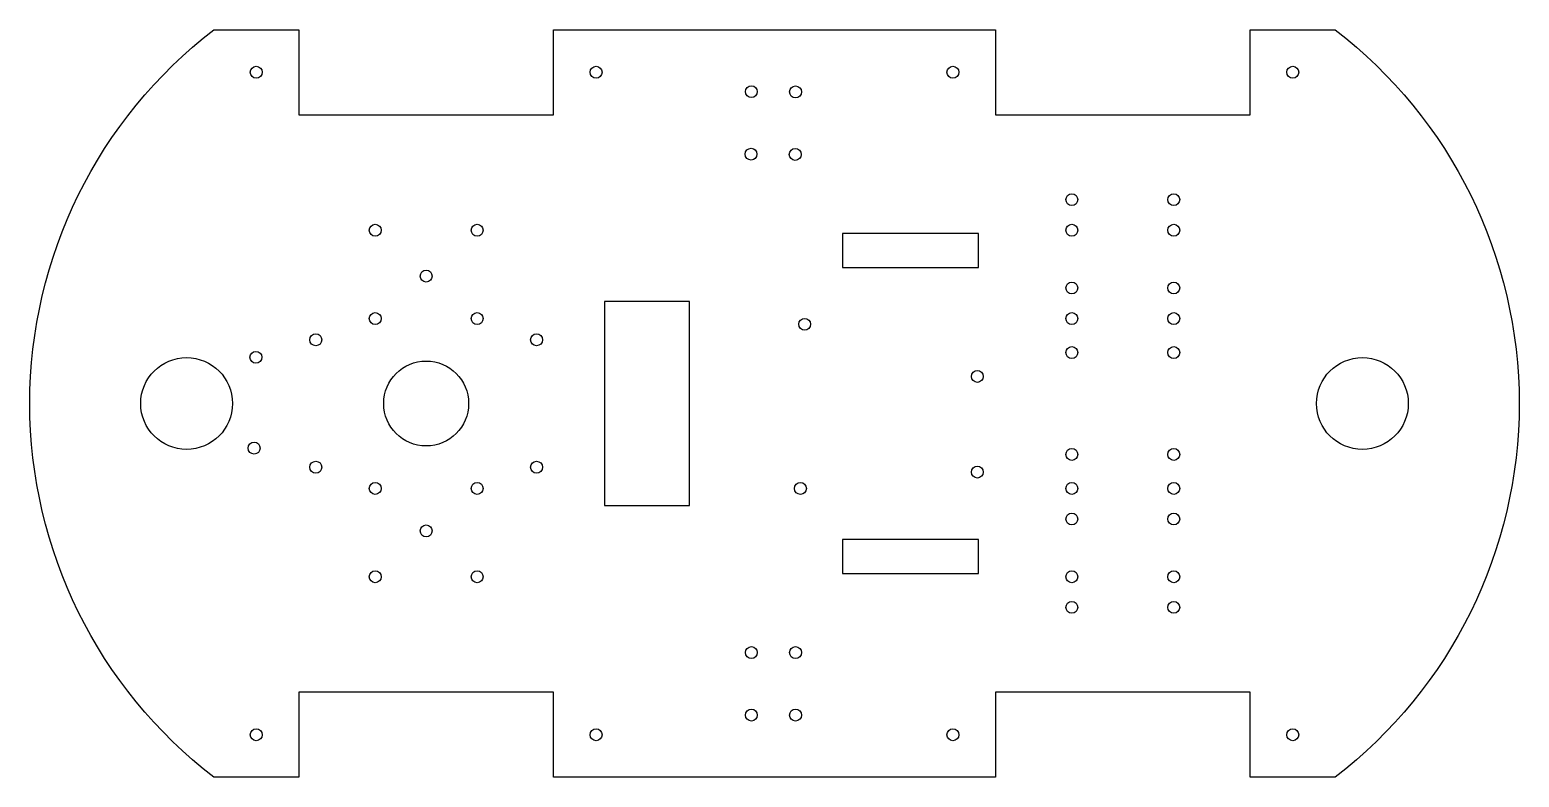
# Model space of a CAD drawing. Header units: millimetres. Extents: x -219 to 219, y -110 to 110.
import ezdxf

# ---------------------------------------------------------------- set-up
doc = ezdxf.new("R2010")
doc.units = ezdxf.units.MM
doc.layers.get('0').update_dxf_attribs({"linetype": 'CONTINUOUS'})

msp = doc.modelspace()

# ---------------------------------------------------------------- linework, layer by layer
msp.add_lwpolyline([(65, -85), (65, -110), (-65, -110), (-65, -85), (-140, -85), (-140, -110), (-165, -110, -0.492246), (-165, 110), (-140, 110), (-140, 85), (-65, 85), (-65, 110), (65, 110), (65, 85), (140, 85), (140, 110), (165, 110, -0.492246), (165, -110), (140, -110), (140, -85)], format="xyb", close=True)
for points in [[(20, 40), (60, 40), (60, 50), (20, 50)], [(-50, -30), (-25, -30), (-25, 30), (-50, 30)], [(20, -40), (20, -50), (60, -50), (60, -40)]]:
    msp.add_lwpolyline(points, close=True)
for centre, radius in [((-152.5, 97.5), 1.75), ((-52.5, 97.5), 1.75), ((52.5, 97.5), 1.75), ((152.5, 97.5), 1.75), ((-6.81, 91.79), 1.75), ((6.19, 91.72), 1.75), ((-6.9, 73.39), 1.75), ((6.1, 73.32), 1.75), ((87.5, 60), 1.75), ((117.5, 60), 1.75), ((-117.5, 51), 1.75), ((-87.5, 51), 1.75), ((87.5, 51), 1.75), ((117.5, 51), 1.75), ((-102.5, 37.5), 1.75), ((87.5, 34), 1.75), ((117.5, 34), 1.75), ((-117.5, 25), 1.75), ((-87.5, 25), 1.75), ((87.5, 25), 1.75), ((117.5, 25), 1.75), ((8.88, 23.31), 1.75), ((-134.98, 18.75), 1.75), ((-70.02, 18.75), 1.75), ((-173, 0), 13.5), ((-152.6, 13.6), 1.75), ((87.5, 15), 1.75), ((117.5, 15), 1.75), ((173, 0), 13.5), ((-102.5, 0), 12.5), ((59.69, 7.98), 1.75), ((-153.13, -13.14), 1.75), ((-134.98, -18.75), 1.75), ((-70.02, -18.75), 1.75), ((87.5, -15), 1.75), ((117.5, -15), 1.75), ((59.69, -20.19), 1.75), ((-117.5, -25), 1.75), ((-87.5, -25), 1.75), ((7.63, -25.01), 1.75), ((87.5, -25), 1.75), ((117.5, -25), 1.75), ((87.5, -34), 1.75), ((117.5, -34), 1.75), ((-102.5, -37.5), 1.75), ((-117.5, -51), 1.75), ((-87.5, -51), 1.75), ((87.5, -51), 1.75), ((117.5, -51), 1.75), ((87.5, -60), 1.75), ((117.5, -60), 1.75), ((-6.81, -73.32), 1.75), ((6.19, -73.32), 1.75), ((-6.81, -91.72), 1.75), ((6.19, -91.72), 1.75), ((-152.5, -97.5), 1.75), ((-52.5, -97.5), 1.75), ((52.5, -97.5), 1.75), ((152.5, -97.5), 1.75)]:
    msp.add_circle(centre, radius)

doc.saveas('drawing.dxf')
